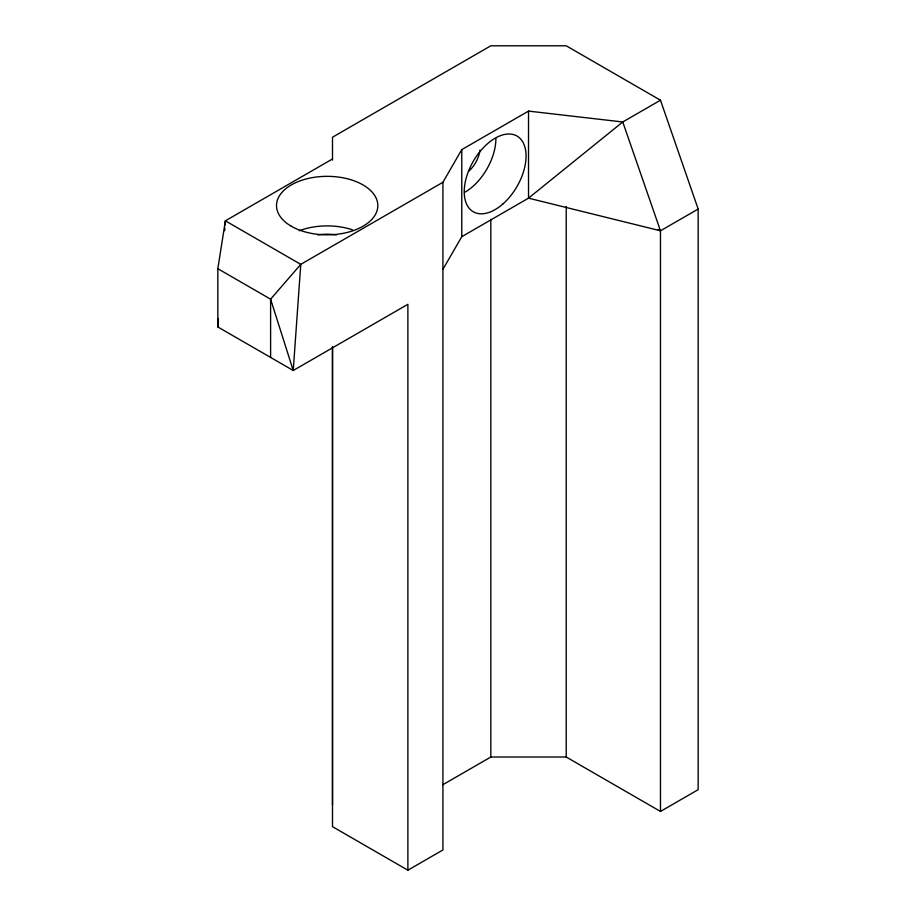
<?xml version="1.0" encoding="UTF-8"?>
<svg xmlns="http://www.w3.org/2000/svg" width="916" height="916" viewBox="0 0 916 916"><rect width="100%" height="100%" fill="white"/><g stroke="black" fill="none" stroke-linecap="round" stroke-linejoin="round"><path stroke-width="1.37" d="M332.497 804.901L332.497 347.382M332.497 160.094L332.497 137.217L490.827 45.8L566.225 45.8L660.47 100.21L698.164 209.043L698.164 789.672L660.47 811.439L566.225 757.017L490.827 757.017L442.611 784.852M332.497 346.511L332.497 826.667L407.883 870.2L407.883 304.307L293.235 370.499L217.836 326.966L218.443 318.482M224.672 230.729L224.878 227.901M225.073 225.061L225.37 220.825L332.497 158.972M217.836 326.966L217.836 268.709L225.37 220.825L300.769 264.346L442.92 182.284L461.767 149.629L528.521 111.099L622.765 121.977L660.47 100.21M442.92 269.338L461.767 236.694L528.521 198.154L622.765 121.977L660.47 230.798L660.47 811.439M528.521 111.099L528.521 198.154L660.47 230.798L698.164 209.043M407.883 870.2L442.92 849.968L442.92 182.284M658.02 229.389L660.47 230.798M217.836 268.709L270.609 299.177L293.235 370.499L300.769 264.346L270.609 299.177L270.609 357.446M566.225 206.421L566.225 757.017M490.827 219.29L490.827 757.017M461.767 149.629L461.767 236.694M317.783 234.931A36.251 20.931 0 0 1 336.538 234.931M299.337 230.706A50.643 29.243 0 0 1 352.488 229.824M479.938 150.121A21.32 12.309 -60 0 1 468.889 171.052M495.9 138.637A43.716 25.236 -60 0 1 464.985 192.177M291.345 226.263A50.643 29.243 0 0 0 376.087 213.153A50.643 29.243 0 0 0 314.051 177.338A50.643 29.243 0 0 0 291.345 226.263M503.147 203.753A43.716 25.236 -60 0 0 517.002 136.037A43.716 25.236 -60 0 0 465.282 181.895A43.716 25.236 -60 0 0 503.147 203.753"/></g></svg>
